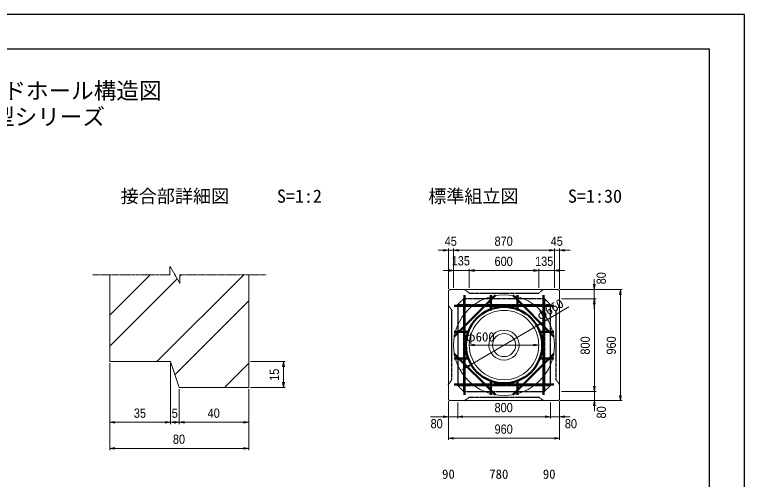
# Model space of a CAD drawing. Units: millimetres, scale not verified. Extents: x -210 to 210, y -148 to 148.
# Drawn here: x 0 to 210, y 14.6 to 148.5 of the extents above; entities that cross this region are included whole.
import ezdxf
from ezdxf.enums import TextEntityAlignment as Align

# ---------------------------------------------------------------- set-up
doc = ezdxf.new("R2010")
doc.units = ezdxf.units.MM
doc.linetypes.add('USER1', pattern=[12.95, 6.35, -3.175, 0.25, -3.175])
doc.linetypes.add('USER2', pattern=[4.7625, 3.175, -1.5875])
doc.layers.add('0-0', color=7, linetype='Continuous')
for name, color, linetype, lineweight in [('0-1_0', 9, 'Continuous', 25), ('0-2_dims', 2, 'Continuous', 13), ('0-3_pen1実線', 4, 'Continuous', 13), ('0-5_pen3実線', 7, 'Continuous', 18), ('0-6_pen4実線', 6, 'Continuous', 25), ('0-7_pen1一点', 4, 'USER1', 13), ('0-8_pen2破線', 3, 'USER2', 25), ('0-9_鉄筋１', 7, 'Continuous', 50), ('0-A_鉄筋２', 7, 'Continuous', 50), ('0-C_鉄筋', 7, 'Continuous', 50)]:
    doc.layers.add(name, color=color, linetype=linetype, lineweight=lineweight)
doc.styles.add('ＭＳ ゴシック', font='')
doc.styles.add('ＭＳ Ｐゴシック', font='')
doc.styles.get('ＭＳ ゴシック').set_extended_font_data('MS Gothic')
doc.styles.get('ＭＳ Ｐゴシック').set_extended_font_data('MS PGothic')

# ---------------------------------------------------------------- blocks, each defined once
blk = doc.blocks.new('部分図 1')
at = {"layer": '0-1_0'}
blk.add_lwpolyline([(0, 0), (12600, 0), (12600, 8910), (0, 8910)], close=True, dxfattribs=at)
at = {"layer": '0-2_dims'}
for p, q in [((10045, 6873), (9955, 6873)), ((10045, 6539), (10045, 6888)), ((10090, 6873), (10045, 6873)), ((10090, 6549), (10090, 6888)), ((10090, 6549), (10090, 6888)), ((10090, 6873), (10180, 6873)), ((10960, 6873), (10090, 6873)), ((10960, 6873), (10870, 6873)), ((10960, 6549), (10960, 6888)), ((10960, 6549), (10960, 6888)), ((10960, 6873), (11005, 6873)), ((11005, 6539), (11005, 6888)), ((11005, 6873), (11095, 6873)), ((10090, 6698.58), (10000, 6698.58)), ((10090, 6549), (10090, 6713.58)), ((10225, 6698.58), (10090, 6698.58)), ((10225, 6549), (10225, 6713.58)), ((10225, 6549), (10225, 6713.58)), ((10225, 6698.58), (10825, 6698.58)), ((10225, 6698.58), (10315, 6698.58)), ((10825, 6698.58), (10735, 6698.58)), ((10825, 6549), (10825, 6713.58)), ((10825, 6549), (10825, 6713.58)), ((10825, 6698.58), (10960, 6698.58)), ((10960, 6549), (10960, 6713.58)), ((10960, 6698.58), (11050, 6698.58)), ((11303.74, 6534), (11303.74, 6624)), ((11010, 6534), (11544.69, 6534)), ((11010, 6534), (11318.74, 6534)), ((11303.74, 6454), (11303.74, 6534)), ((11529.69, 5574), (11529.69, 6534)), ((11020, 6454), (11319.69, 6454)), ((11020, 6454), (11318.74, 6454)), ((11303.74, 6454), (11303.74, 6364)), ((11304.69, 6454), (11304.69, 5654)), ((7121.08, 5897.4), (7121.08, 5371.73)), ((7121.08, 5897.4), (7121.08, 5146.73)), ((7646.08, 5897.4), (7646.08, 5371.73)), ((7646.08, 5897.4), (7646.08, 5371.73)), ((8336.08, 5912.4), (8636.18, 5912.4)), ((8621.18, 5912.4), (8621.18, 5687.4)), ((11304.69, 5654), (11304.69, 5744)), ((7721.08, 5672.4), (7721.08, 5371.73)), ((7721.08, 5672.4), (7721.08, 5371.73)), ((8321.08, 5672.4), (8321.08, 5371.73)), ((8321.08, 5672.4), (8321.08, 5146.73)), ((8336.08, 5687.4), (8636.18, 5687.4)), ((11020, 5654), (11319.69, 5654)), ((11020, 5654), (11319.69, 5654)), ((11304.69, 5654), (11304.69, 5574)), ((10045, 5569), (10045, 5234)), ((10045, 5569), (10045, 5420.08)), ((10125, 5559), (10125, 5420.09)), ((10125, 5559), (10125, 5420.08)), ((10925, 5559), (10925, 5420.09)), ((10925, 5559), (10925, 5420.09)), ((11005, 5569), (11005, 5234)), ((11005, 5569), (11005, 5420.09)), ((11010, 5574), (11319.69, 5574)), ((11010, 5574), (11544.69, 5574)), ((11304.69, 5574), (11304.69, 5484)), ((10045, 5435.08), (9890.91, 5435.08)), ((10125, 5435.08), (10045, 5435.08)), ((10125, 5435.09), (10925, 5435.09)), ((10125, 5435.08), (10215, 5435.08)), ((10925, 5435.09), (10835, 5435.09)), ((10925, 5435.09), (11005, 5435.09)), ((11005, 5435.09), (11095, 5435.09)), ((7646.08, 5386.73), (7121.08, 5386.73)), ((7721.08, 5386.73), (7646.08, 5386.73)), ((7721.08, 5386.73), (8321.08, 5386.73)), ((10045, 5249), (11005, 5249)), ((8321.08, 5161.73), (7121.08, 5161.73))]:
    blk.add_line(p, q, dxfattribs=at)
at = {"layer": '0-2_dims', "lineweight": 18}
for p, q in [((10809.5, 6221.21), (11085.39, 6383.35)), ((10809.5, 6221.21), (10240.5, 5886.79)), ((10225, 6054), (10825, 6054)), ((10240.5, 5886.79), (10162.91, 5841.19))]:
    blk.add_line(p, q, dxfattribs=at)
at = {"layer": '0-2_dims'}
for points in [[(10000, 6865.5), (10045, 6873), (10000, 6880.5)], [(10135, 6880.5), (10090, 6873), (10135, 6865.5)], [(10135, 6880.5), (10090, 6873), (10135, 6865.5)], [(10915, 6865.5), (10960, 6873), (10915, 6880.5)], [(10915, 6865.5), (10960, 6873), (10915, 6880.5)], [(11050, 6880.5), (11005, 6873), (11050, 6865.5)], [(10045, 6691.08), (10090, 6698.58), (10045, 6706.08)], [(10270, 6706.08), (10225, 6698.58), (10270, 6691.08)], [(10270, 6706.08), (10225, 6698.58), (10270, 6691.08)], [(10780, 6691.08), (10825, 6698.58), (10780, 6706.08)], [(10780, 6691.08), (10825, 6698.58), (10780, 6706.08)], [(11005, 6706.08), (10960, 6698.58), (11005, 6691.08)], [(11296.24, 6579), (11303.74, 6534), (11311.24, 6579)], [(11537.19, 6489), (11529.69, 6534), (11522.19, 6489)], [(11311.24, 6409), (11303.74, 6454), (11296.24, 6409)], [(11312.19, 6409), (11304.69, 6454), (11297.19, 6409)], [(8628.68, 5867.4), (8621.18, 5912.4), (8613.68, 5867.4)], [(8613.68, 5732.4), (8621.18, 5687.4), (8628.68, 5732.4)], [(11297.19, 5699), (11304.69, 5654), (11312.19, 5699)], [(11297.19, 5699), (11304.69, 5654), (11312.19, 5699)], [(11522.19, 5619), (11529.69, 5574), (11537.19, 5619)], [(11312.19, 5529), (11304.69, 5574), (11297.19, 5529)], [(10000, 5427.58), (10045, 5435.08), (10000, 5442.58)], [(10170, 5442.59), (10125, 5435.09), (10170, 5427.59)], [(10170, 5442.58), (10125, 5435.08), (10170, 5427.58)], [(10880, 5427.59), (10925, 5435.09), (10880, 5442.59)], [(10880, 5427.59), (10925, 5435.09), (10880, 5442.59)], [(11050, 5442.59), (11005, 5435.09), (11050, 5427.59)], [(7166.08, 5394.23), (7121.08, 5386.73), (7166.08, 5379.23)], [(7601.08, 5379.23), (7646.08, 5386.73), (7601.08, 5394.23)], [(7691.08, 5394.23), (7646.08, 5386.73), (7691.08, 5379.23)], [(7676.08, 5379.23), (7721.08, 5386.73), (7676.08, 5394.23)], [(7766.08, 5394.23), (7721.08, 5386.73), (7766.08, 5379.23)], [(8276.08, 5379.23), (8321.08, 5386.73), (8276.08, 5394.23)], [(10090, 5256.5), (10045, 5249), (10090, 5241.5)], [(10960, 5241.5), (11005, 5249), (10960, 5256.5)], [(7166.08, 5169.23), (7121.08, 5161.73), (7166.08, 5154.23)], [(8276.08, 5154.23), (8321.08, 5161.73), (8276.08, 5169.23)]]:
    blk.add_lwpolyline(points, dxfattribs=at)
at = {"layer": '0-2_dims', "lineweight": 18}
for points in [[(10844.5, 6250.47), (10809.5, 6221.21), (10852.1, 6237.54)], [(10270, 6061.5), (10225, 6054), (10270, 6046.5)], [(10780, 6046.5), (10825, 6054), (10780, 6061.5)], [(10205.5, 5857.53), (10240.5, 5886.79), (10197.9, 5870.46)]]:
    blk.add_lwpolyline(points, dxfattribs=at)
at = {"layer": '0-3_pen1実線'}
for p, q in [((7121.08, 6312.86), (7470.62, 6662.4)), ((7121.08, 6043.45), (7704.24, 6626.61)), ((7528.84, 5912.4), (8278.84, 6662.4)), ((7726.88, 6649.25), (7740.03, 6662.4)), ((7684.13, 5798.27), (8321.08, 6435.23)), ((8112.07, 5687.4), (8321.08, 5896.41))]:
    blk.add_line(p, q, dxfattribs=at)
at = {"layer": '0-5_pen3実線'}
for p, q in [((7121.08, 6662.4), (7121.08, 5912.4)), ((8321.08, 6662.4), (8321.08, 5687.4)), ((10055, 6534), (10045, 6524)), ((10045, 6524), (10045, 5584)), ((10995, 6534), (10055, 6534)), ((10995, 6534), (11005, 6524)), ((11005, 5584), (11005, 6524)), ((7646.08, 5912.4), (7121.08, 5912.4)), ((7721.08, 5687.4), (7646.08, 5912.4)), ((7721.08, 5687.4), (8321.08, 5687.4)), ((10045, 5584), (10055, 5574)), ((10055, 5574), (10995, 5574)), ((11005, 5584), (10995, 5574))]:
    blk.add_line(p, q, dxfattribs=at)
for radius in [435, 300, 130, 100]:
    blk.add_circle((10525, 6054), radius, dxfattribs=at)
at = {"layer": '0-6_pen4実線'}
blk.add_lwpolyline([(300, 300), (12300, 300), (12300, 8610), (300, 8610)], close=True, dxfattribs=at)
at = {"layer": '0-7_pen1一点'}
for p, q in [((7640.28, 6662.4), (7640.28, 6737.4)), ((7726.88, 6587.4), (7640.28, 6737.4)), ((7640.28, 6662.4), (6971.08, 6662.4)), ((8471.08, 6662.4), (7726.88, 6662.4)), ((7726.88, 6662.4), (7726.88, 6587.4))]:
    blk.add_line(p, q, dxfattribs=at)
at = {"layer": '0-8_pen2破線'}
for p, q in [((10185, 6534), (10225, 6504)), ((10225, 6504), (10825, 6504)), ((10865, 6534), (10825, 6504)), ((10125, 6404), (10175, 6454)), ((10875, 6454), (10175, 6454)), ((10175, 6454), (10175, 5654)), ((10875, 6454), (10925, 6404)), ((10875, 6454), (10875, 5654)), ((10045, 6394), (10075, 6354)), ((10125, 6404), (10125, 5704)), ((10125, 6404), (10925, 6404)), ((10925, 5704), (10925, 6404)), ((11005, 6394), (10975, 6354)), ((10175, 5654), (10125, 5704)), ((10125, 5704), (10925, 5704)), ((10925, 5704), (10875, 5654)), ((10175, 5654), (10875, 5654)), ((10185, 5574), (10225, 5604)), ((10225, 5604), (10825, 5604)), ((10865, 5574), (10825, 5604))]:
    blk.add_line(p, q, dxfattribs=at)
for points in [[(10045, 5714), (10075, 5754), (10075, 6354)], [(11005, 5714), (10975, 5754), (10975, 6354)]]:
    blk.add_lwpolyline(points, dxfattribs=at)
at = {"layer": '0-9_鉄筋１'}
for p, q in [((10450.35, 6484), (10095, 6128.65)), ((10410, 6354), (10410, 6444)), ((10599.65, 6484), (10955, 6128.65)), ((10640, 6354), (10640, 6444)), ((10865, 6444), (10865, 5664)), ((10135, 6394), (10915, 6394)), ((10135, 6169), (10225, 6169)), ((10915, 6169), (10825, 6169)), ((10450.35, 5624), (10095, 5979.35)), ((10135, 5939), (10225, 5939)), ((10599.65, 5624), (10955, 5979.35)), ((10915, 5939), (10825, 5939)), ((10410, 5754), (10410, 5664)), ((10640, 5754), (10640, 5664))]:
    blk.add_line(p, q, dxfattribs=at)
blk.add_circle((10525, 6054), 330, dxfattribs=at)
at = {"layer": '0-A_鉄筋２'}
for p, q in [((10185, 6444), (10185, 6484)), ((10410, 6444), (10410, 6484)), ((10640, 6444), (10640, 6484)), ((10865, 6444), (10865, 6484)), ((10135, 6394), (10095, 6394)), ((10915, 6394), (10955, 6394)), ((10135, 6169), (10095, 6169)), ((10915, 6169), (10955, 6169)), ((10135, 5939), (10095, 5939)), ((10915, 5939), (10955, 5939)), ((10135, 5714), (10095, 5714)), ((10915, 5714), (10955, 5714)), ((10185, 5664), (10185, 5624)), ((10410, 5664), (10410, 5624)), ((10640, 5664), (10640, 5624)), ((10865, 5664), (10865, 5624))]:
    blk.add_line(p, q, dxfattribs=at)
at = {"layer": '0-C_鉄筋'}
for p, q in [((10185, 6444), (10185, 5664)), ((10135, 5714), (10915, 5714))]:
    blk.add_line(p, q, dxfattribs=at)
at = {"layer": '0-2_dims', "color": 7, "style": 'ＭＳ Ｐゴシック', "width": 0.9}
for s, p in [('870', (10443.18, 6888)), ('45', (10012.95, 6888)), ('45', (10927.95, 6888)), ('135', (10073.18, 6718.45)), ('600', (10443.18, 6713.58)), ('135', (10793.18, 6714.45)), ('800', (10443.18, 5450.09)), ('35', (7329.04, 5401.73)), ('5', (7656.31, 5401.73)), ('40', (7966.54, 5401.73)), ('80', (9890.91, 5310.99)), ('960', (10443.18, 5264)), ('80', (11050, 5311)), ('80', (7666.54, 5176.73))]:
    blk.add_text(s, height=79.98, dxfattribs=at).set_placement(p, align=Align.BOTTOM_LEFT)
for s, p in [('80', (11427.83, 6579)), ('800', (11289.69, 5972.18)), ('960', (11514.69, 5972.18)), ('15', (8606.18, 5745.35)), ('80', (11428.78, 5419.91))]:
    blk.add_text(s, height=79.98, rotation=90, dxfattribs=at).set_placement(p, align=Align.BOTTOM_LEFT)
at = {"layer": '0-2_dims', "color": 7, "style": 'ＭＳ ゴシック'}
blk.add_text('φ660', height=80.65, rotation=30.443, dxfattribs=at).set_placement((10848.05, 6244.44), align=Align.BOTTOM_LEFT)
for s, p in [('φ600', (10196.5, 6061)), ('90', (9990.2, 4874.5)), ('780', (10397.7, 4874.5)), ('90', (10860, 4874.5))]:
    blk.add_text(s, height=80.65, dxfattribs=at).set_placement(p, align=Align.BOTTOM_LEFT)
at = {"layer": '0-5_pen3実線', "style": 'ＭＳ ゴシック'}
for s, height, p in [('\u3000接合部詳細図\u3000', 114.4, (7059.66, 7249.52)), ('S=1:2', 114.3, (8564.39, 7249.54)), ('\u3000標準組立図\u3000', 114.3, (9715, 7249.52)), ('S=1:30', 114.4, (11076.65, 7249.51))]:
    blk.add_text(s, height=height, dxfattribs=at).set_placement(p, align=Align.BOTTOM_LEFT)
at = {"layer": '0-6_pen4実線', "style": 'ＭＳ ゴシック'}
for s, p in [('\u3000ＫＯＥＩハンドホール構造図\u3000', (4837.55, 8137.5)), ('８００型シリーズ', (5520.06, 7912.51))]:
    blk.add_text(s, height=143, dxfattribs=at).set_placement(p, align=Align.BOTTOM_LEFT)

msp = doc.modelspace()

# ---------------------------------------------------------------- block references
at = {"layer": '0-0', "xscale": 0.0333333, "yscale": 0.0333333}
msp.add_blockref('部分図 1', (-210, -148.5), dxfattribs=at)

doc.saveas('drawing.dxf')
